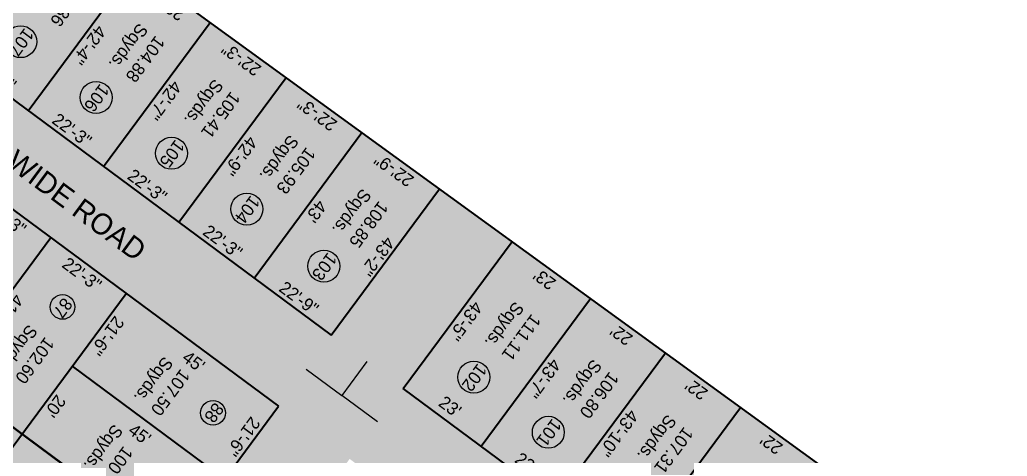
# Model space of a CAD drawing. Header units: inches. Extents: x 762346 to 770488, y 234893 to 242941.
# Drawn here: x 767421 to 770232, y 239853 to 241096 of the extents above; entities that cross this region are included whole.
import ezdxf

# ---------------------------------------------------------------- set-up
doc = ezdxf.new("R2010")
doc.units = ezdxf.units.IN
doc.header["$MEASUREMENT"] = 0
doc.header["$PDMODE"] = 66
doc.layers.get('Defpoints').update_dxf_attribs({"lineweight": 0})
doc.layers.add('DIM', color=5, linetype='Continuous', lineweight=0)
doc.layers.add('Main Road', color=7, linetype='Continuous')
doc.layers.add('Text', color=7, linetype='Continuous')
doc.styles.get("Standard").update_dxf_attribs({"font": 'comic.ttf'})
doc.dimstyles.new('SEC', dxfattribs={"dimtxt": 10, "dimasz": 0.18, "dimexe": 2, "dimexo": 2.0625, "dimgap": 0.25, "dimtad": 0, "dimdec": 1, "dimrnd": 0.0025, "dimzin": 0, "dimdsep": 46, "dimlunit": 4, "dimtxsty": 'Standard', "dimcen": 0.09, "dimclrd": 256, "dimclre": 256, "dimclrt": 256, "dimadec": 0, "dimazin": 0, "dimtfac": 1, "dimtdec": 1, "dimtofl": 0, "dimtmove": 0, "dimatfit": 3, "dimfxl": 1, "dimtolj": 1, "dimtzin": 0, "dimlwd": -1, "dimlwe": -1, "dimarcsym": 0})

# ---------------------------------------------------------------- blocks, each defined once
blk = doc.blocks.new('*D108')
at = {"layer": 'Defpoints', "color": 0, "transparency": 16777216}
for p in [(764370.4, 240924.4), (764400.4, 240924.4, 99.9), (764400.4, 240657.4, 99.9)]:
    blk.add_point(p, dxfattribs=at)
at = {"layer": 'DIM', "color": 5, "transparency": 16777216, "insert": (764370.4, 240790.9), "char_height": 36, "attachment_point": 5, "rotation": 90}
blk.add_mtext('\\A1;22\'-3"', dxfattribs=at)
blk = doc.blocks.new('_Oblique')
at = {"color": 0, "linetype": 'ByBlock', "lineweight": -2}
blk.add_line((-0.5, -0.5), (0.5, 0.5), dxfattribs=at)
blk = doc.blocks.new('*D109')
at = {"layer": 'Defpoints', "color": 0, "transparency": 16777216}
for p in [(764370.4, 241191.4), (764400.4, 241191.4, 99.9), (764400.4, 240924.4, 99.9)]:
    blk.add_point(p, dxfattribs=at)
at = {"layer": 'DIM', "color": 5, "transparency": 16777216, "insert": (764370.4, 241057.9), "char_height": 36, "attachment_point": 5, "rotation": 90}
blk.add_mtext('\\A1;22\'-3"', dxfattribs=at)
blk = doc.blocks.new('*D110')
at = {"layer": 'Defpoints', "color": 0, "transparency": 16777216}
for p in [(764370.4, 241458.4), (764400.4, 241458.4, 99.9), (764400.4, 241191.4, 99.9)]:
    blk.add_point(p, dxfattribs=at)
at = {"layer": 'DIM', "color": 5, "transparency": 16777216, "insert": (764370.4, 241324.9), "char_height": 36, "attachment_point": 5, "rotation": 90}
blk.add_mtext('\\A1;22\'-3"', dxfattribs=at)
blk = doc.blocks.new('*D111')
at = {"layer": 'Defpoints', "color": 0, "transparency": 16777216}
for p in [(764370.4, 241725.4), (764400.4, 241725.4, 99.9), (764400.4, 241458.4, 99.9)]:
    blk.add_point(p, dxfattribs=at)
at = {"layer": 'DIM', "color": 5, "transparency": 16777216, "insert": (764370.4, 241591.9), "char_height": 36, "attachment_point": 5, "rotation": 90}
blk.add_mtext('\\A1;22\'-3"', dxfattribs=at)
blk = doc.blocks.new('*D112')
at = {"layer": 'Defpoints', "color": 0, "transparency": 16777216}
for p in [(764370.4, 241998.4), (764400.4, 241998.4, 99.9), (764400.4, 241725.4, 99.9)]:
    blk.add_point(p, dxfattribs=at)
at = {"layer": 'DIM', "color": 5, "transparency": 16777216, "insert": (764370.4, 241861.9), "char_height": 36, "attachment_point": 5, "rotation": 90}
blk.add_mtext('\\A1;22\'-9"', dxfattribs=at)
blk = doc.blocks.new('*D113')
at = {"layer": 'Defpoints', "color": 0, "transparency": 16777216}
for p in [(764652.4, 241998.4, 99.9), (764693.7, 241998.4), (764652.4, 241458.4, 99.9)]:
    blk.add_point(p, dxfattribs=at)
at = {"layer": 'DIM', "color": 5, "transparency": 16777216, "insert": (764693.7, 241728.4), "char_height": 36, "attachment_point": 5, "rotation": 90}
blk.add_mtext("\\A1;45'", dxfattribs=at)
blk = doc.blocks.new('*D115')
at = {"layer": 'Defpoints', "color": 0, "transparency": 16777216}
for p in [(764910.5, 241487.4), (764652.4, 241458.4, 99.9), (764910.5, 241458.4, 99.9)]:
    blk.add_point(p, dxfattribs=at)
at = {"layer": 'DIM', "color": 5, "transparency": 16777216, "insert": (764781.5, 241487.4), "char_height": 36, "attachment_point": 5}
blk.add_mtext('\\A1;21\'-6"', dxfattribs=at)
blk = doc.blocks.new('*D116')
at = {"layer": 'Defpoints', "color": 0, "transparency": 16777216}
for p in [(764652.4, 241998.4, 99.9), (764910.5, 241998.4, 99.9), (764910.5, 241969.4)]:
    blk.add_point(p, dxfattribs=at)
at = {"layer": 'DIM', "color": 5, "transparency": 16777216, "insert": (764781.5, 241969.4), "char_height": 36, "attachment_point": 5}
blk.add_mtext('\\A1;21\'-6"', dxfattribs=at)
blk = doc.blocks.new('*D118')
at = {"layer": 'Defpoints', "color": 0, "transparency": 16777216}
for p in [(764652.4, 241191.4, 99.9), (764683.3, 241191.4), (764652.4, 240924.4, 99.9)]:
    blk.add_point(p, dxfattribs=at)
at = {"layer": 'DIM', "color": 5, "transparency": 16777216, "insert": (764683.3, 241057.9), "char_height": 36, "attachment_point": 5, "rotation": 90}
blk.add_mtext('\\A1;22\'-3"', dxfattribs=at)
blk = doc.blocks.new('*D119')
at = {"layer": 'Defpoints', "color": 0, "transparency": 16777216}
for p in [(764652.4, 241458.4, 99.9), (764683.3, 241458.4), (764652.4, 241191.4, 99.9)]:
    blk.add_point(p, dxfattribs=at)
at = {"layer": 'DIM', "color": 5, "transparency": 16777216, "insert": (764683.3, 241324.9), "char_height": 36, "attachment_point": 5, "rotation": 90}
blk.add_mtext('\\A1;22\'-3"', dxfattribs=at)
blk = doc.blocks.new('*D125')
at = {"layer": 'Defpoints', "color": 0, "transparency": 16777216}
for p in [(764652.4, 241219.2), (764652.4, 241191.4, 99.9), (765150.5, 241191.4, 99.9)]:
    blk.add_point(p, dxfattribs=at)
at = {"layer": 'DIM', "color": 5, "transparency": 16777216, "insert": (764901.5, 241219.2), "char_height": 36, "attachment_point": 5}
blk.add_mtext('\\A1;41\'-6"', dxfattribs=at)
blk = doc.blocks.new('*D128')
at = {"layer": 'Defpoints', "color": 0, "transparency": 16777216}
for p in [(765150.5, 241487.4), (764910.5, 241458.4, 99.9), (765150.5, 241458.4, 99.9)]:
    blk.add_point(p, dxfattribs=at)
at = {"layer": 'DIM', "color": 5, "transparency": 16777216, "insert": (765030.5, 241487.4), "char_height": 36, "attachment_point": 5}
blk.add_mtext("\\A1;20'", dxfattribs=at)
blk = doc.blocks.new('*D129')
at = {"layer": 'Defpoints', "color": 0, "transparency": 16777216}
for p in [(765390.5, 241487.4), (765150.5, 241458.4, 99.9), (765390.5, 241458.4, 99.9)]:
    blk.add_point(p, dxfattribs=at)
at = {"layer": 'DIM', "color": 5, "transparency": 16777216, "insert": (765270.5, 241487.4), "char_height": 36, "attachment_point": 5}
blk.add_mtext("\\A1;20'", dxfattribs=at)
blk = doc.blocks.new('*D135')
at = {"layer": 'Defpoints', "color": 0, "transparency": 16777216}
for p in [(764910.5, 241998.4, 99.9), (764951.8, 241998.4), (764910.5, 241458.4, 99.9)]:
    blk.add_point(p, dxfattribs=at)
at = {"layer": 'DIM', "color": 5, "transparency": 16777216, "insert": (764951.8, 241728.4), "char_height": 36, "attachment_point": 5, "rotation": 90}
blk.add_mtext("\\A1;45'", dxfattribs=at)
blk = doc.blocks.new('*D136')
at = {"layer": 'Defpoints', "color": 0, "transparency": 16777216}
for p in [(765150.5, 241998.4, 99.9), (765191.8, 241998.4), (765150.5, 241458.4, 99.9)]:
    blk.add_point(p, dxfattribs=at)
at = {"layer": 'DIM', "color": 5, "transparency": 16777216, "insert": (765191.8, 241728.4), "char_height": 36, "attachment_point": 5, "rotation": 90}
blk.add_mtext("\\A1;45'", dxfattribs=at)
blk = doc.blocks.new('*D167')
at = {"layer": 'Defpoints', "color": 0, "transparency": 16777216}
for p in [(764362.5, 242793.4), (764400.4, 242793.4, 99.9), (764400.4, 242529.4, 99.9)]:
    blk.add_point(p, dxfattribs=at)
at = {"layer": 'DIM', "color": 5, "transparency": 16777216, "insert": (764362.5, 242661.4), "char_height": 36, "attachment_point": 5, "rotation": 90}
blk.add_mtext("\\A1;22'", dxfattribs=at)
blk = doc.blocks.new('*D168')
at = {"layer": 'Defpoints', "color": 0, "transparency": 16777216}
for p in [(764362.5, 242529.4), (764400.4, 242529.4, 99.9), (764400.4, 242253.4, 99.9)]:
    blk.add_point(p, dxfattribs=at)
at = {"layer": 'DIM', "color": 5, "transparency": 16777216, "insert": (764362.5, 242391.4), "char_height": 36, "attachment_point": 5, "rotation": 90}
blk.add_mtext("\\A1;23'", dxfattribs=at)
blk = doc.blocks.new('*D235')
at = {"layer": 'Defpoints', "color": 0, "transparency": 16777216}
for p in [(764400.4, 240686.4), (763895.1, 240657.4, 99.9), (764400.4, 240657.4, 99.9)]:
    blk.add_point(p, dxfattribs=at)
at = {"layer": 'DIM', "color": 5, "transparency": 16777216, "insert": (764147.8, 240686.4), "char_height": 36, "attachment_point": 5}
blk.add_mtext('\\A1;42\'-1{\\H1x;\\S1/2;}"', dxfattribs=at)
blk = doc.blocks.new('*D236')
at = {"layer": 'Defpoints', "color": 0, "transparency": 16777216}
for p in [(764400.4, 240953.4), (763892.6, 240924.4, 99.9), (764400.4, 240924.4, 99.9)]:
    blk.add_point(p, dxfattribs=at)
at = {"layer": 'DIM', "color": 5, "transparency": 16777216, "insert": (764146.5, 240953.4), "char_height": 36, "attachment_point": 5}
blk.add_mtext('\\A1;42\'-4"', dxfattribs=at)
blk = doc.blocks.new('*D237')
at = {"layer": 'Defpoints', "color": 0, "transparency": 16777216}
for p in [(764400.4, 241220.4), (763890, 241191.3, 99.9), (764400.4, 241191.4, 99.9)]:
    blk.add_point(p, dxfattribs=at)
at = {"layer": 'DIM', "color": 5, "transparency": 16777216, "insert": (764145.2, 241220.4), "char_height": 36, "attachment_point": 5}
blk.add_mtext('\\A1;42\'-7"', dxfattribs=at)
blk = doc.blocks.new('*D238')
at = {"layer": 'Defpoints', "color": 0, "transparency": 16777216}
for p in [(764400.4, 241487.4), (763887.5, 241458.4, 99.9), (764400.4, 241458.4, 99.9)]:
    blk.add_point(p, dxfattribs=at)
at = {"layer": 'DIM', "color": 5, "transparency": 16777216, "insert": (764144, 241487.4), "char_height": 36, "attachment_point": 5}
blk.add_mtext('\\A1;42\'-9"', dxfattribs=at)
blk = doc.blocks.new('*D239')
at = {"layer": 'Defpoints', "color": 0, "transparency": 16777216}
for p in [(764400.4, 241754.4), (763885, 241725.4, 99.9), (764400.4, 241725.4, 99.9)]:
    blk.add_point(p, dxfattribs=at)
at = {"layer": 'DIM', "color": 5, "transparency": 16777216, "insert": (764142.7, 241754.4), "char_height": 36, "attachment_point": 5}
blk.add_mtext("\\A1;43'", dxfattribs=at)
blk = doc.blocks.new('*D240')
at = {"layer": 'Defpoints', "color": 0, "transparency": 16777216}
for p in [(764400.4, 242282.4), (763880, 242253.4, 99.9), (764400.4, 242253.4, 99.9)]:
    blk.add_point(p, dxfattribs=at)
at = {"layer": 'DIM', "color": 5, "transparency": 16777216, "insert": (764140.2, 242282.4), "char_height": 36, "attachment_point": 5}
blk.add_mtext('\\A1;43\'-5"', dxfattribs=at)
blk = doc.blocks.new('*D241')
at = {"layer": 'Defpoints', "color": 0, "transparency": 16777216}
for p in [(764400.4, 242558.4), (763877.4, 242529.4, 99.9), (764400.4, 242529.4, 99.9)]:
    blk.add_point(p, dxfattribs=at)
at = {"layer": 'DIM', "color": 5, "transparency": 16777216, "insert": (764138.9, 242558.4), "char_height": 36, "attachment_point": 5}
blk.add_mtext('\\A1;43\'-7"', dxfattribs=at)
blk = doc.blocks.new('*D242')
at = {"layer": 'Defpoints', "color": 0, "transparency": 16777216}
for p in [(764400.4, 242822.4), (763874.8, 242793.4, 99.9), (764400.4, 242793.4, 99.9)]:
    blk.add_point(p, dxfattribs=at)
at = {"layer": 'DIM', "color": 5, "transparency": 16777216, "insert": (764137.6, 242822.4), "char_height": 36, "attachment_point": 5}
blk.add_mtext('\\A1;43\'-10"', dxfattribs=at)
blk = doc.blocks.new('*D243')
at = {"layer": 'Defpoints', "color": 0, "transparency": 16777216}
for p in [(764400.4, 243086.4), (763872.3, 243057.4, 99.9), (764400.4, 243057.4, 99.9)]:
    blk.add_point(p, dxfattribs=at)
at = {"layer": 'DIM', "color": 5, "transparency": 16777216, "insert": (764136.4, 243086.4), "char_height": 36, "attachment_point": 5}
blk.add_mtext("\\A1;44'", dxfattribs=at)
blk = doc.blocks.new('*D296')
at = {"layer": 'Defpoints', "color": 0, "transparency": 16777216}
for p in [(763882.4, 241998.4), (764400.4, 241998.4), (763882.4, 241971.6)]:
    blk.add_point(p, dxfattribs=at)
at = {"layer": 'DIM', "color": 5, "transparency": 16777216, "insert": (764141.4, 241971.6), "char_height": 36, "attachment_point": 5}
blk.add_mtext('\\A1;43\'-2"', dxfattribs=at)
blk = doc.blocks.new('*D205')
at = {"layer": 'Defpoints', "color": 0, "transparency": 16777216}
for p in [(763890, 241191.4), (763922.8, 241191.7), (763892.6, 240924.4)]:
    blk.add_point(p, dxfattribs=at)
at = {"layer": 'DIM', "color": 5, "transparency": 16777216, "insert": (763924, 241058.2), "char_height": 36, "attachment_point": 5, "rotation": 270.5432}
blk.add_mtext('\\A1;22\'-3"', dxfattribs=at)
blk = doc.blocks.new('*D206')
at = {"layer": 'Defpoints', "color": 0, "transparency": 16777216}
for p in [(763887.5, 241458.4), (763920.2, 241458.7), (763890, 241191.4)]:
    blk.add_point(p, dxfattribs=at)
at = {"layer": 'DIM', "color": 5, "transparency": 16777216, "insert": (763921.5, 241325.2), "char_height": 36, "attachment_point": 5, "rotation": 270.5432}
blk.add_mtext('\\A1;22\'-3"', dxfattribs=at)
blk = doc.blocks.new('*D207')
at = {"layer": 'Defpoints', "color": 0, "transparency": 16777216}
for p in [(763885, 241725.4), (763917.7, 241725.7), (763887.5, 241458.4)]:
    blk.add_point(p, dxfattribs=at)
at = {"layer": 'DIM', "color": 5, "transparency": 16777216, "insert": (763919, 241592.2), "char_height": 36, "attachment_point": 5, "rotation": 270.5432}
blk.add_mtext('\\A1;22\'-3"', dxfattribs=at)
blk = doc.blocks.new('*D208')
at = {"layer": 'Defpoints', "color": 0, "transparency": 16777216}
for p in [(763882.4, 241998.4), (763915.1, 241998.7), (763885, 241725.4)]:
    blk.add_point(p, dxfattribs=at)
at = {"layer": 'DIM', "color": 5, "transparency": 16777216, "insert": (763916.4, 241862.2), "char_height": 36, "attachment_point": 5, "rotation": 270.5432}
blk.add_mtext('\\A1;22\'-9"', dxfattribs=at)
blk = doc.blocks.new('*D209')
at = {"layer": 'Defpoints', "color": 0, "transparency": 16777216}
for p in [(763877.4, 242529.4), (763910.1, 242529.7), (763880, 242253.4)]:
    blk.add_point(p, dxfattribs=at)
at = {"layer": 'DIM', "color": 5, "transparency": 16777216, "insert": (763911.4, 242391.7), "char_height": 36, "attachment_point": 5, "rotation": 270.5373}
blk.add_mtext("\\A1;23'", dxfattribs=at)
blk = doc.blocks.new('*D210')
at = {"layer": 'Defpoints', "color": 0, "transparency": 16777216}
for p in [(763874.8, 242793.4), (763907.6, 242793.7), (763877.4, 242529.4)]:
    blk.add_point(p, dxfattribs=at)
at = {"layer": 'DIM', "color": 5, "transparency": 16777216, "insert": (763908.8, 242661.7), "char_height": 36, "attachment_point": 5, "rotation": 270.5432}
blk.add_mtext("\\A1;22'", dxfattribs=at)
blk = doc.blocks.new('*D211')
at = {"layer": 'Defpoints', "color": 0, "transparency": 16777216}
for p in [(763872.3, 243057.4), (763905.1, 243057.7), (763874.8, 242793.4)]:
    blk.add_point(p, dxfattribs=at)
at = {"layer": 'DIM', "color": 5, "transparency": 16777216, "insert": (763906.3, 242925.7), "char_height": 36, "attachment_point": 5, "rotation": 270.5432}
blk.add_mtext("\\A1;22'", dxfattribs=at)
blk = doc.blocks.new('*D212')
at = {"layer": 'Defpoints', "color": 0, "transparency": 16777216}
for p in [(763869.8, 243321.4), (763902.6, 243321.7), (763872.3, 243057.4)]:
    blk.add_point(p, dxfattribs=at)
at = {"layer": 'DIM', "color": 5, "transparency": 16777216, "insert": (763903.8, 243189.7), "char_height": 36, "attachment_point": 5, "rotation": 270.5432}
blk.add_mtext("\\A1;22'", dxfattribs=at)
blk = doc.blocks.new('ram')
h = blk.add_hatch(color=9)
h.dxf.hatch_style = 1
h.paths.add_polyline_path([(767180.38, 244148.95), (766928.38, 244137.29), (766928.38, 242250.42), (765900.58, 242250.42), (765900.58, 244089.74), (765648.58, 244078.08), (765648.58, 242250.42), (764652.41, 242250.42), (764652.41, 244032), (764400.41, 244020.34), (764400.41, 242253.42), (763879.97, 242253.42), (763882.39, 241998.42), (764400.41, 241998.42), (764400.41, 240114.2), (763900.25, 240114.2), (763902.64, 239862.2), (767662.2, 239862.2), (767662.2, 240114.2), (767180.38, 240114.2), (767180.38, 240235.14), (767662.2, 240235.14), (769262.47, 240358.15), (769256.94, 240456.72), (769185.91, 240476.03), (769326.83, 240483.92), (769250.45, 240504.25), (769244.43, 240611.81), (767648.38, 240489.13), (767180.38, 240489.13)])
h.paths.add_polyline_path([(766928.38, 241998.42), (766928.38, 240114.2), (765900.58, 240114.2), (765900.58, 241998.42)], flags=16)
h.paths.add_polyline_path([(765648.58, 241998.42), (765648.58, 240114.2), (764652.41, 240114.2), (764652.41, 241998.42)], flags=16)
at = {"true_color": 0x7aafdf}
h = blk.add_hatch(color=143, dxfattribs=at)
h.dxf.hatch_style = 1
h.paths.add_polyline_path([(764400.41, 244020.34), (763863.45, 243995.5), (763879.97, 242253.42), (764400.41, 242253.42)])
h = blk.add_hatch(color=143, dxfattribs=at)
h.dxf.hatch_style = 1
h.paths.add_polyline_path([(764400.41, 241998.42), (763882.39, 241998.42), (763900.25, 240114.2), (764400.41, 240114.2)])
at = {"true_color": 0xfecc66}
h = blk.add_hatch(color=31, dxfattribs=at)
h.dxf.hatch_style = 1
h.paths.add_polyline_path([(765648.58, 241998.42), (764652.41, 241998.42), (764652.41, 240114.2), (765648.58, 240114.2)])
at = {"linetype": 'Continuous', "lineweight": 40}
blk.add_line((764400.41, 244020.34), (764400.41, 242253.42), dxfattribs=at)
at = {"lineweight": 40}
for p, q in [((763916.01, 238452.21), (763863.45, 243995.5)), ((764400.41, 242253.42), (763879.97, 242253.42)), ((764400.41, 241998.42), (763882.39, 241998.42)), ((764400.41, 240114.2), (764400.41, 241998.42)), ((765648.58, 241998.42), (764652.41, 241998.42)), ((764652.41, 240114.2), (764652.41, 241998.42)), ((765150.49, 241998.42), (765150.49, 240114.2))]:
    blk.add_line(p, q, dxfattribs=at)
for points in [[(764400.41, 243057.42), (763872.35, 243057.42)], [(764400.41, 242793.42), (763874.85, 242793.42)], [(764400.41, 242529.42), (763877.35, 242529.42)], [(764910.49, 241458.42), (764910.49, 241998.42)], [(765150.49, 240114.2), (765150.49, 241998.42)], [(764400.41, 241725.42), (763884.97, 241725.42)], [(764400.41, 241458.42), (763887.51, 241458.42)], [(765648.58, 241458.42), (764652.41, 241458.42)], [(764400.41, 241191.42), (763890.04, 241191.42)], [(765648.58, 241191.42), (764652.41, 241191.42)], [(764400.41, 240924.42), (763892.57, 240924.42)]]:
    blk.add_lwpolyline(points, dxfattribs=at)
for centre, radius in [((764254.91, 242659.76), 45.51), ((764254.91, 242395.76), 45.51), ((764254.91, 241864.76), 45.51), ((764778.57, 241859.78), 35.16), ((764254.91, 241591.76), 45.51), ((764254.91, 241324.76), 45.51), ((764791.01, 241335.91), 35.16), ((764254.91, 241057.76), 45.51), ((764254.91, 240790.76), 45.51)]:
    blk.add_circle(centre, radius)
at = {"layer": 'Main Road', "lineweight": 40, "insert": (764504.63, 240737.72, -99.87), "char_height": 60, "attachment_point": 1, "rotation": 90}
blk.add_mtext_dynamic_manual_height_columns('21\'-0" WIDE ROAD ', width=4787.4791, gutter_width=50, heights=[0], dxfattribs=at)
at = {"layer": 'Text', "lineweight": 40, "char_height": 36}
for s, insert, attachment_point in [('\\pxqc;107.31\\PSqyds.', (764182.22, 242889, -99.87), 9), ('\\pxqc;106.80\\PSqyds.', (764182.22, 242625, -99.87), 9), ('\\pxqc;111.11\\PSqyds.', (764182.22, 242349, -99.87), 9), ('\\pxqc;108.85\\PSqyds.', (764182.22, 241808.35, -99.87), 9), ('\\pxqc;107.50\\PSqyds.', (764705.88, 241639.42, -199.74), 7), ('\\pxqc;100\\PSqyds.', (764945.8, 241639.42, -199.74), 7), ('\\pxqc;105.93\\PSqyds.', (764182.22, 241551.08, -99.87), 9), ('\\pxqc;105.41\\PSqyds.', (764182.22, 241284.08, -99.87), 9), ('\\pxqc;102.60\\PSqyds.', (765058.95, 241275.08, -99.87), 9), ('\\pxqc;104.88\\PSqyds.', (764182.22, 241017.08, -99.87), 9), ('\\pxqc;104.36\\PSqyds.', (764182.22, 240750.08, -99.87), 9)]:
    blk.add_mtext_dynamic_manual_height_columns(s, width=196.5811, gutter_width=50, heights=[0], dxfattribs=dict(at, insert=insert, attachment_point=attachment_point))
at = {"layer": 'Text', "char_height": 36}
for s, insert, attachment_point in [('\\pxqc;101', (766648.8, 242643.91), 9), ('\\pxqc;102', (766648.8, 242379.91), 9), ('\\pxqc;103', (766648.8, 241848.91), 9), ('\\pxqc;88', (762382.84, 241843.92), 7), ('\\pxqc;104', (766648.8, 241575.91), 9), ('\\pxqc;87', (767186.74, 241320.06), 9), ('\\pxqc;105', (766648.8, 241308.91), 9), ('\\pxqc;106', (766648.8, 241041.91), 9), ('\\pxqc;107', (766648.8, 240774.91), 9)]:
    blk.add_mtext_dynamic_manual_height_columns(s, width=4787.4791, gutter_width=50, heights=[0], dxfattribs=dict(at, insert=insert, attachment_point=attachment_point))
at = {"layer": 'DIM'}
for p1, p2, distance, picture, middle in [((763872.35, 243057.42), (763869.84, 243321.42), -32.74, '*D212', (763903.84, 243189.73)), ((763874.85, 242793.42), (763872.35, 243057.42), -32.74, '*D211', (763906.34, 242925.73)), ((763877.35, 242529.42), (763874.85, 242793.42), -32.74, '*D210', (763908.84, 242661.73)), ((764400.41, 242529.42), (764400.41, 242793.42), 37.89, '*D167', (764362.52, 242661.42, -99.87)), ((763879.97, 242253.42), (763877.38, 242529.42), -32.72, '*D209', (763911.39, 242391.73)), ((764400.41, 242253.42), (764400.41, 242529.42), 37.89, '*D168', (764362.52, 242391.42, -99.87)), ((763884.97, 241725.42), (763882.39, 241998.42), -32.74, '*D208', (763916.42, 241862.23)), ((764400.41, 241998.42), (763882.39, 241998.42), 26.83, '*D296', (764141.4, 241971.6)), ((764400.41, 241725.42), (764400.41, 241998.42), 30.04, '*D112', (764370.37, 241861.92, -99.87)), ((764652.41, 241458.42), (764652.41, 241998.42), -41.29, '*D113', (764693.69, 241728.42, -99.87)), ((764910.49, 241458.42), (764910.49, 241998.42), -41.29, '*D135', (764951.78, 241728.42, -99.87)), ((765150.49, 241458.42), (765150.49, 241998.42), -41.29, '*D136', (765191.78, 241728.42, -99.87)), ((763887.51, 241458.42), (763884.97, 241725.42), -32.74, '*D207', (763918.98, 241592.23)), ((764400.41, 241458.42), (764400.41, 241725.42), 30.04, '*D111', (764370.37, 241591.92, -99.87)), ((763890.04, 241191.42), (763887.51, 241458.42), -32.74, '*D206', (763921.51, 241325.23)), ((764400.41, 241191.42), (764400.41, 241458.42), 30.04, '*D110', (764370.37, 241324.92, -99.87)), ((764652.41, 241191.42), (764652.41, 241458.42), -30.9, '*D119', (764683.31, 241324.92, -99.87)), ((765150.49, 241191.42), (764652.41, 241191.42), -27.79, '*D125', (764901.45, 241219.21, -99.87)), ((763892.57, 240924.42), (763890.04, 241191.42), -32.74, '*D205', (763924.05, 241058.23)), ((764400.41, 240924.42), (764400.41, 241191.42), 30.04, '*D109', (764370.37, 241057.92, -99.87)), ((764652.41, 240924.42), (764652.41, 241191.42), -30.9, '*D118', (764683.31, 241057.92, -99.87)), ((764400.41, 240657.42), (764400.41, 240924.42), 30.04, '*D108', (764370.37, 240790.92, -99.87))]:
    dim = blk.add_aligned_dim(p1=p1, p2=p2, distance=distance, dimstyle='SEC', override={"dimtxt": 36, "dimasz": 12, "dimse1": 1, "dimse2": 1, "dimsd1": 1, "dimsd2": 1, "dimclrt": 5, "dimldrblk": 'Oblique', "dimfxl": 0.18, "dimtfillclr": 3}, dxfattribs=at)
    dim.commit()
    dim.dimension.update_dxf_attribs({"geometry": picture, "text_midpoint": middle})
for base, p1, p2, picture, middle in [((764400.41, 243086.4, -99.87), (763872.35, 243057.42), (764400.41, 243057.42), '*D243', (764136.38, 243086.4, -99.87)), ((764400.41, 242558.4, -99.87), (763877.35, 242529.42), (764400.41, 242529.42), '*D241', (764138.88, 242558.4, -99.87)), ((764910.49, 241969.44, -99.87), (764652.41, 241998.42), (764910.49, 241998.42), '*D116', (764781.45, 241969.44, -99.87)), ((764400.41, 241487.4, -99.87), (763887.51, 241458.42), (764400.41, 241458.42), '*D238', (764143.96, 241487.4, -99.87)), ((764910.49, 241487.4, -99.87), (764652.41, 241458.42), (764910.49, 241458.42), '*D115', (764781.45, 241487.4, -99.87)), ((765150.49, 241487.4, -99.87), (764910.49, 241458.42), (765150.49, 241458.42), '*D128', (765030.49, 241487.4, -99.87)), ((765390.49, 241487.4, -99.87), (765150.49, 241458.42), (765390.49, 241458.42), '*D129', (765270.49, 241487.4, -99.87)), ((764400.41, 240953.4, -99.87), (763892.57, 240924.42), (764400.41, 240924.42), '*D236', (764146.49, 240953.4, -99.87)), ((764400.41, 240686.4, -99.87), (763895.1, 240657.37), (764400.41, 240657.42), '*D235', (764147.75, 240686.4, -99.87))]:
    dim = blk.add_linear_dim(base=base, p1=p1, p2=p2, dimstyle='SEC', override={"dimtxt": 36, "dimasz": 12, "dimse1": 1, "dimse2": 1, "dimsd1": 1, "dimsd2": 1, "dimclrt": 5, "dimldrblk": 'Oblique', "dimfxl": 0.18, "dimtfillclr": 3}, dxfattribs=at)
    dim.commit()
    dim.dimension.update_dxf_attribs({"geometry": picture, "text_midpoint": middle})
for base, p1, p2, text, picture, middle in [((764400.41, 242822.4, -99.87), (763874.85, 242793.42), (764400.41, 242793.42), '43\'-10"', '*D242', (764137.63, 242822.4, -99.87)), ((764400.41, 242282.4, -99.87), (763879.97, 242253.42), (764400.41, 242253.42), '43\'-5"', '*D240', (764140.19, 242282.4, -99.87)), ((764400.41, 241754.4, -99.87), (763884.97, 241725.42), (764400.41, 241725.42), "43'", '*D239', (764142.69, 241754.4, -99.87)), ((764400.41, 241220.4, -99.87), (763890.04, 241191.33), (764400.41, 241191.42), '42\'-7"', '*D237', (764145.22, 241220.4, -99.87))]:
    dim = blk.add_linear_dim(base=base, p1=p1, p2=p2, text=text, dimstyle='SEC', override={"dimtxt": 36, "dimasz": 12, "dimse1": 1, "dimse2": 1, "dimsd1": 1, "dimsd2": 1, "dimclrt": 5, "dimldrblk": 'Oblique', "dimfxl": 0.18, "dimtfillclr": 3}, dxfattribs=at)
    dim.commit()
    dim.dimension.update_dxf_attribs({"geometry": picture, "text_midpoint": middle})
at = {"lineweight": 40}
for points in [[(764520.59, 242250.85, -99.87), (764520.59, 242124.85, -99.87)], [(764400.41, 242124.85, -99.87), (764520.59, 242124.85, -99.87)], [(764520.59, 241998.85, -99.87), (764520.59, 242124.85, -99.87)]]:
    blk.add_leader(points, dimstyle='SEC', override={"dimtxt": 30, "dimasz": 60, "dimgap": 0.25, "dimtad": 0, "dimse1": 1, "dimse2": 1, "dimsd1": 1, "dimsd2": 1, "dimclrt": 5, "dimfxl": 0.18, "dimtfillclr": 3}, dxfattribs=at)

msp = doc.modelspace()

# ---------------------------------------------------------------- block references
at = {"rotation": 233.4756329251595}
msp.add_blockref('ram', (1028780.8, 998502.3), dxfattribs=at)

doc.saveas('drawing.dxf')
